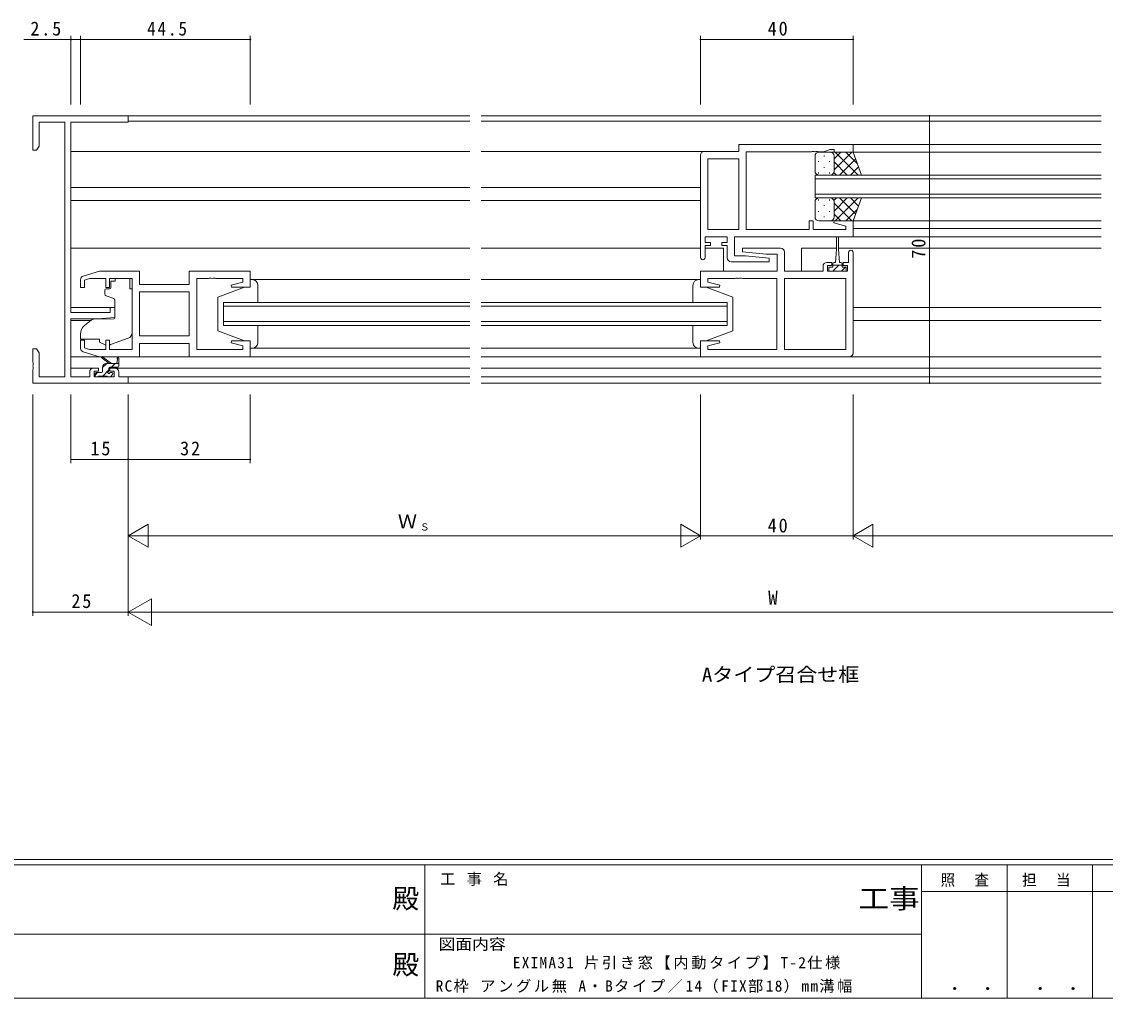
# Model space of a CAD drawing. Units: millimetres on the paper. Extents: x -420 to 373, y -297 to 267.
# Drawn here: x -138.3 to 145.7, y -297 to -41.1 of the extents above; entities that cross this region are included whole.
import ezdxf
from ezdxf.enums import TextEntityAlignment as Align

# ---------------------------------------------------------------- set-up
doc = ezdxf.new("R2010")
doc.units = ezdxf.units.MM
for name, color, linetype, lineweight in [('0-1_YKK_ZWAK', 7, 'Continuous', 9), ('0-3_YKK_12', 2, 'Continuous', 9), ('0-4_YKK_D', 6, 'Continuous', 9), ('0-6_YKK_13', 4, 'Continuous', 9), ('0-7_YKK_11', 7, 'Continuous', 9)]:
    doc.layers.add(name, color=color, linetype=linetype, lineweight=lineweight)
doc.layers.add('0-2_USER1', color=3, linetype='Continuous')
doc.styles.add('ＭＳ ゴシック', font='')
doc.styles.get('ＭＳ ゴシック').set_extended_font_data('MS Gothic')

msp = doc.modelspace()

# ---------------------------------------------------------------- linework, layer by layer
at = {"layer": '0-1_YKK_ZWAK'}
for p, q in [((352.3, -260.6), (-417.7, -260.6)), ((314.5, -262), (-417.7, -262)), ((-32.7, -262), (-32.7, -297)), ((97.5, -262), (97.5, -297)), ((119.9, -262), (119.9, -297)), ((142.3, -262), (142.3, -297)), ((165.684, -268.999), (97.5, -268.999)), ((-160.1, -280.199), (-31.3, -280.199)), ((-31.3, -280.199), (97.5, -280.199)), ((-417.7, -297), (314.5, -297))]:
    msp.add_line(p, q, dxfattribs=at)
at = {"layer": '0-3_YKK_12'}
for p, q in [((-20.924, -65.78), (-110.724, -65.78)), ((-110.424, -67.18), (-20.924, -67.18)), ((144.576, -65.78), (-17.924, -65.78)), ((-17.924, -67.18), (144.576, -67.18)), ((144.576, -73.28), (79.576, -73.28)), ((-20.924, -75.08), (-125.424, -75.08)), ((40.576, -75.08), (-17.924, -75.08)), ((144.576, -75.28), (79.576, -75.28)), ((69.576, -81.28), (69.576, -87.28)), ((144.576, -81.28), (69.576, -81.28)), ((69.576, -82.28), (144.576, -82.28)), ((-20.924, -84.58), (-125.424, -84.58)), ((39.576, -84.58), (-17.924, -84.58)), ((-20.924, -87.98), (-125.424, -87.98)), ((39.576, -87.98), (-17.924, -87.98)), ((144.576, -86.28), (69.576, -86.28)), ((69.576, -87.28), (144.576, -87.28)), ((144.576, -93.279), (79.2, -93.28)), ((144.576, -95.28), (79.576, -95.279)), ((144.576, -97.48), (48.797, -97.48)), ((-20.924, -100.48), (-125.424, -100.48)), ((39.576, -100.48), (-17.924, -100.48)), ((45.576, -100.48), (40.776, -100.48)), ((45.576, -100.48), (45.576, -106.373)), ((66.076, -100.48), (66.076, -106.373)), ((75.226, -100.48), (66.076, -100.48)), ((144.576, -100.48), (75.712, -100.48)), ((-20.924, -108.68), (-78.424, -108.68)), ((39.576, -108.68), (-17.924, -108.68)), ((-113.924, -115.98), (-125.424, -115.98)), ((-85.424, -114.68), (-85.424, -120.68)), ((-20.924, -114.68), (-85.424, -114.68)), ((-85.424, -115.68), (-20.924, -115.68)), ((46.576, -114.68), (-17.924, -114.68)), ((-17.924, -115.68), (46.576, -115.68)), ((46.576, -120.68), (46.576, -114.68)), ((144.576, -115.98), (79.576, -115.98)), ((-120.3, -119.38), (-125.424, -119.38)), ((-20.924, -119.68), (-85.424, -119.68)), ((-85.424, -120.68), (-20.924, -120.68)), ((46.576, -119.68), (-17.924, -119.68)), ((-17.924, -120.68), (46.576, -120.68)), ((144.576, -119.38), (79.576, -119.38)), ((-20.924, -126.68), (-78.424, -126.68)), ((39.576, -126.68), (-17.924, -126.68)), ((-117.85, -128.88), (-125.424, -128.88)), ((-93.924, -128.88), (-107.924, -128.88)), ((-20.924, -128.88), (-78.924, -128.88)), ((39.576, -128.88), (-17.924, -128.88)), ((78.576, -128.88), (144.576, -128.88)), ((-119.524, -131.88), (-125.424, -131.88)), ((-20.924, -131.88), (-113.924, -131.88)), ((144.576, -131.88), (-17.924, -131.88)), ((-20.924, -134.15), (-110.724, -134.15)), ((-20.924, -135.78), (-110.724, -135.78)), ((144.576, -134.15), (-17.924, -134.15)), ((144.576, -135.78), (-17.924, -135.78))]:
    msp.add_line(p, q, dxfattribs=at)
at = {"layer": '0-4_YKK_D'}
for p, q in [((-125.424, -62.78), (-125.424, -44.78)), ((-122.924, -62.78), (-122.924, -44.78)), ((-122.924, -62.78), (-122.924, -44.78)), ((-78.424, -62.78), (-78.424, -44.78)), ((39.576, -62.78), (39.576, -44.78)), ((79.576, -62.78), (79.576, -44.78)), ((-122.924, -45.78), (-78.424, -45.78)), ((39.576, -45.78), (79.576, -45.78)), ((82.576, -65.78), (100.576, -65.78)), ((99.576, -65.78), (99.576, -135.78)), ((82.576, -135.78), (100.576, -135.78)), ((-135.424, -138.78), (-135.424, -196.78)), ((-125.424, -138.78), (-125.424, -156.78)), ((-110.424, -138.78), (-110.424, -176.78)), ((-110.424, -138.78), (-110.424, -156.78)), ((-110.424, -138.78), (-110.424, -156.78)), ((-110.424, -138.78), (-110.424, -196.78)), ((-110.424, -138.78), (-110.424, -196.78)), ((-78.424, -138.78), (-78.424, -156.78)), ((39.576, -138.78), (39.576, -176.78)), ((39.576, -138.78), (39.576, -176.78)), ((79.576, -138.78), (79.576, -176.78)), ((79.576, -138.78), (79.576, -176.78)), ((-110.424, -155.78), (-125.424, -155.78)), ((-110.424, -155.78), (-78.424, -155.78)), ((-110.424, -175.78), (-105.228, -172.78)), ((-105.228, -178.78), (-105.228, -172.78)), ((39.576, -175.78), (34.38, -172.78)), ((34.38, -172.78), (34.38, -178.78)), ((79.576, -175.78), (84.772, -172.78)), ((84.772, -178.78), (84.772, -172.78)), ((-110.424, -175.78), (-105.228, -178.78)), ((-110.424, -175.78), (-100.031, -175.78)), ((-104.424, -175.78), (33.576, -175.78)), ((39.576, -175.78), (29.184, -175.78)), ((39.576, -175.78), (34.38, -178.78)), ((39.576, -175.78), (79.576, -175.78)), ((79.576, -175.78), (84.772, -178.78)), ((79.576, -175.78), (89.969, -175.78)), ((85.576, -175.78), (223.576, -175.78)), ((-110.424, -195.78), (-104.362, -192.28)), ((-104.362, -199.28), (-104.362, -192.28)), ((-110.424, -195.78), (-135.424, -195.78)), ((-110.424, -195.78), (-104.362, -199.28)), ((-110.424, -195.78), (-98.299, -195.78)), ((222.576, -195.78), (-103.424, -195.78))]:
    msp.add_line(p, q, dxfattribs=at)
msp.add_lwpolyline([(-122.924, -45.78), (-125.424, -45.78), (-137.822, -45.78)], dxfattribs=at)
for centre, start, end in [((-125.424, -45.78), 0, 180), ((-125.424, -45.78), 180, 0), ((-122.924, -45.78), 0, 180), ((-122.924, -45.78), 0, 180), ((-122.924, -45.78), 180, 0), ((-122.924, -45.78), 180, 0), ((-78.424, -45.78), 0, 180), ((-78.424, -45.78), 180, 0), ((39.576, -45.78), 0, 180), ((39.576, -45.78), 180, 0), ((79.576, -45.78), 0, 180), ((79.576, -45.78), 180, 0), ((99.576, -65.78), 90, 270), ((99.576, -65.78), 270, 90), ((99.576, -135.78), 90, 270), ((99.576, -135.78), 270, 90), ((-125.424, -155.78), 0, 180), ((-125.424, -155.78), 180, 0), ((-110.424, -155.78), 0, 180), ((-110.424, -155.78), 0, 180), ((-110.424, -155.78), 180, 0), ((-110.424, -155.78), 180, 0), ((-78.424, -155.78), 0, 180), ((-78.424, -155.78), 180, 0), ((-135.424, -195.78), 0, 180), ((-135.424, -195.78), 180, 0)]:
    msp.add_arc(centre, 0.106, start, end, dxfattribs=at)
at = {"layer": '0-6_YKK_13'}
for p, q in [((69.58, -80.282), (69.58, -76.282)), ((70.58, -75.282), (73.58, -75.282)), ((71.943, -76.202), (71.943, -76.402)), ((79.58, -75.282), (73.58, -75.282)), ((74.58, -77.073), (76.372, -75.282)), ((74.58, -79.902), (79.2, -75.282)), ((74.58, -76.282), (74.58, -79.882)), ((74.58, -76.682), (74.58, -80.282)), ((74.848, -75.282), (80.848, -81.282)), ((77.677, -75.282), (80.637, -78.242)), ((81.723, -81.282), (79.58, -75.282)), ((70.528, -77.617), (70.528, -77.817)), ((71.943, -79.232), (71.943, -79.432)), ((73.358, -77.617), (73.358, -77.817)), ((74.58, -77.842), (78.02, -81.282)), ((76.028, -81.282), (80.224, -77.086)), ((78.857, -81.282), (80.969, -79.17)), ((70.528, -80.647), (70.528, -80.847)), ((73.58, -81.282), (70.58, -81.282)), ((73.358, -80.647), (73.358, -80.847)), ((73.358, -81.282), (81.723, -81.282)), ((74.523, -80.614), (75.191, -81.282)), ((70.528, -87.915), (70.528, -87.715)), ((73.58, -87.28), (70.58, -87.28)), ((73.358, -87.28), (81.723, -87.28)), ((73.358, -87.915), (73.358, -87.715)), ((74.523, -87.948), (75.191, -87.28)), ((74.58, -90.72), (78.02, -87.28)), ((74.848, -93.28), (80.848, -87.28)), ((76.028, -87.28), (80.224, -91.476)), ((78.857, -87.28), (80.969, -89.392)), ((81.723, -87.28), (79.58, -93.28)), ((69.58, -88.28), (69.58, -92.28)), ((70.528, -90.945), (70.528, -90.745)), ((71.943, -89.33), (71.943, -89.13)), ((73.358, -90.945), (73.358, -90.745)), ((74.58, -91.88), (74.58, -88.28)), ((74.58, -88.66), (79.2, -93.28)), ((74.58, -92.28), (74.58, -88.68)), ((77.677, -93.28), (80.637, -90.319)), ((70.58, -93.28), (73.58, -93.28)), ((71.943, -92.36), (71.943, -92.16)), ((79.58, -93.28), (73.58, -93.28)), ((74.58, -91.488), (76.372, -93.28)), ((75.226, -100.68), (75.226, -97.73)), ((75.726, -97.73), (75.726, -100.68)), ((75.226, -100.68), (74.976, -104.18)), ((75.726, -100.68), (75.976, -104.18)), ((74.226, -104.58), (74.226, -105.38)), ((74.226, -104.88), (76.726, -104.88)), ((74.976, -104.18), (74.626, -104.18)), ((75.841, -104.88), (75.476, -105.244)), ((76.326, -104.18), (75.976, -104.18)), ((76.726, -105.38), (76.726, -104.58)), ((75.476, -105.244), (74.241, -106.48)), ((77.586, -105.38), (76.486, -106.48)), ((-114.994, -110.08), (-114.994, -109.08)), ((-113.824, -109.08), (-114.994, -109.08)), ((-114.994, -110.08), (-114.994, -110.78)), ((-113.824, -108.41), (-113.824, -109.08)), ((-113.824, -108.41), (-110.024, -108.41)), ((-110.024, -108.41), (-110.024, -109.08)), ((-110.024, -110.08), (-110.024, -109.08)), ((-110.024, -111.08), (-110.024, -110.08)), ((-79.924, -110.68), (-86.924, -113.28)), ((-78.424, -110.68), (-79.924, -110.68)), ((-78.424, -108.68), (-78.424, -110.68)), ((-77.924, -108.68), (-78.424, -108.68)), ((-76.424, -114.68), (-76.424, -110.18)), ((37.576, -114.68), (37.576, -110.18)), ((39.076, -108.68), (39.576, -108.68)), ((39.576, -108.68), (39.576, -110.68)), ((39.576, -110.68), (41.076, -110.68)), ((41.076, -110.68), (48.076, -113.28)), ((-116.524, -111.38), (-116.524, -112.43)), ((-115.294, -111.08), (-116.224, -111.08)), ((-116.195, -112.9), (-114.194, -113.628)), ((-110.024, -111.08), (-109.424, -111.08)), ((-109.424, -122.635), (-109.424, -111.08)), ((-86.924, -113.28), (-86.924, -122.08)), ((48.076, -113.28), (48.076, -122.08)), ((-113.924, -114.076), (-113.924, -118.683)), ((-120.161, -119.263), (-121.852, -120.682)), ((-114.141, -118.982), (-119.527, -119.029)), ((-79.924, -124.68), (-86.924, -122.08)), ((-76.424, -125.18), (-76.424, -120.68)), ((37.576, -125.18), (37.576, -120.68)), ((41.076, -124.68), (48.076, -122.08)), ((-122.924, -122.98), (-122.924, -124.28)), ((-122.924, -124.28), (-117.924, -124.28)), ((-117.924, -124.28), (-117.924, -124.58)), ((-117.924, -124.58), (-117.924, -125.077)), ((-115.052, -125.72), (-110.414, -124.046)), ((-79.924, -124.68), (-78.424, -124.68)), ((-78.424, -124.68), (-78.424, -126.68)), ((39.576, -124.68), (39.576, -126.68)), ((41.076, -124.68), (39.576, -124.68)), ((-116.617, -125.686), (-117.924, -125.077)), ((-78.424, -126.68), (-77.924, -126.68)), ((39.576, -126.68), (39.076, -126.68)), ((-115.424, -130.65), (-117.243, -129.249)), ((-114.824, -130.65), (-117.042, -128.967)), ((-113.224, -129.524), (-113.422, -130.65)), ((-112.924, -131.35), (-112.924, -129.35)), ((79.576, -128.88), (79.876, -128.88)), ((-118.464, -133.05), (-119.124, -133.71)), ((-119.124, -133.35), (-119.124, -133.85)), ((-117.424, -133.05), (-118.824, -133.05)), ((-116.064, -130.65), (-117.124, -131.71)), ((-117.124, -132.75), (-117.124, -131.65)), ((-115.524, -132.355), (-117.119, -133.95)), ((-116.124, -130.65), (-112.924, -130.65)), ((-115.524, -132.589), (-115.524, -131.95)), ((-115.224, -131.65), (-113.224, -131.65)), ((-114.724, -133.05), (-115.063, -133.05)), ((-113.819, -130.65), (-114.819, -131.65)), ((-118.824, -134.15), (-118.324, -134.15)), ((-118.124, -133.95), (-116.024, -133.95)), ((-115.824, -134.15), (-115.224, -134.15)), ((-115.012, -134.062), (-114.512, -133.562))]:
    msp.add_line(p, q, dxfattribs=at)
msp.add_lwpolyline([(76.726, -105.38), (77.776, -105.38), (77.776, -106.48), (73.176, -106.48), (73.176, -105.38), (74.226, -105.38)], dxfattribs=at)
for centre, radius, start, end in [((70.58, -76.282), 1, 90, 180), ((73.58, -76.282), 1, 0, 90), ((73.58, -76.282), 1, 0, 90), ((70.58, -80.282), 1, 180, 270), ((73.58, -80.282), 1, 270, 0), ((73.58, -80.282), 1, 270, 0), ((70.58, -88.28), 1, 90, 180), ((73.58, -88.28), 1, 0, 90), ((73.58, -88.28), 1, 0, 90), ((70.58, -92.28), 1, 180, 270), ((73.58, -92.28), 1, 270, 0), ((73.58, -92.28), 1, 270, 0), ((75.476, -97.73), 0.25, 0, 180), ((74.626, -104.58), 0.4, 90, 180), ((76.326, -104.58), 0.4, 0, 90), ((-77.924, -110.18), 1.5, 0, 90), ((39.076, -110.18), 1.5, 90, 180), ((-116.224, -111.38), 0.3, 90, 180), ((-116.024, -112.43), 0.5, 180, 250), ((-115.294, -110.78), 0.3, 270, 0), ((-114.424, -114.076), 0.5, 0, 70), ((-119.518, -120.029), 1, 90.5, 130), ((-114.224, -118.683), 0.3, 270.5, 0), ((-119.924, -122.98), 3, 130, 180), ((-110.924, -122.635), 1.5, 289.85326, 0), ((-116.195, -124.78), 1, 245, 262.59306), ((-115.392, -124.78), 1, 273.88683, 289.85326), ((-77.924, -125.18), 1.5, 270, 0), ((39.076, -125.18), 1.5, 180, 270), ((-117.224, -129.05), 0.2, 24.41711, 264.41711), ((-113.124, -129.35), 0.2, 0, 239.99998), ((-118.824, -133.35), 0.3, 90, 180), ((-117.424, -132.75), 0.3, 270, 0), ((-116.124, -131.65), 1, 90, 180), ((-115.524, -133.05), 0.25, 123.05573, 326.94426), ((-115.824, -132.589), 0.3, 303.05573, 0), ((-115.224, -131.95), 0.3, 90, 180), ((-115.063, -133.35), 0.3, 90, 146.94426), ((-114.724, -133.35), 0.3, 314.99998, 90), ((-113.224, -131.35), 0.3, 270, 0), ((-118.824, -133.85), 0.3, 180, 270), ((-118.324, -133.95), 0.2, 270, 0), ((-115.824, -133.95), 0.2, 180, 270), ((-115.224, -133.85), 0.3, 270, 314.99998)]:
    msp.add_arc(centre, radius, start, end, dxfattribs=at)
at = {"layer": '0-7_YKK_11'}
for p, q in [((39.576, -102.88), (39.576, -76.08)), ((49.576, -95.55), (49.576, -77.01)), ((79.576, -101.58), (79.576, -127.88)), ((61.576, -126.95), (61.576, -108.41)), ((-94.424, -123.45), (-107.494, -123.45))]:
    msp.add_line(p, q, dxfattribs=at)
for points in [[(-127.054, -134.15), (-127.054, -67.41), (-133.794, -67.41), (-133.794, -73.689), (-134.424, -74.78), (-135.424, -74.78), (-135.424, -65.78), (-110.424, -65.78), (-110.424, -67.41), (-125.424, -67.41), (-125.424, -117.28), (-115.124, -117.28), (-115.124, -115.98), (-113.924, -115.98), (-113.924, -118.586), (-118.424, -118.98), (-125.424, -118.98), (-125.424, -134.15), (-120.524, -134.15), (-120.524, -132.88)], [(40.576, -75.08), (49.576, -75.08), (49.576, -73.28), (79.576, -73.28), (79.576, -75.28), (74.576, -75.28), (74.576, -74.58), (73.576, -74.58), (71.845, -75.21), (70.535, -75.21), (70.351, -75.09), (69.801, -75.09), (69.618, -75.21), (69.535, -75.21), (69.351, -75.09), (68.801, -75.09), (68.618, -75.21), (51.576, -75.21), (51.576, -95.55), (68.076, -95.55), (68.076, -93.28), (69.076, -93.28), (69.076, -95.55), (77.646, -95.55), (77.646, -94.633), (74.547, -93.802), (74.616, -93.28), (79.576, -93.28), (79.576, -97.48)], [(46.576, -102.98), (46.576, -99.78), (45.176, -99.78), (45.176, -98.98), (46.576, -98.98), (46.576, -97.48), (40.776, -97.48), (40.776, -98.98), (42.176, -98.98), (42.176, -99.78), (40.776, -99.78), (40.776, -102.88)], [(79.576, -97.48), (48.506, -97.48), (48.506, -102.48), (51.383, -102.48), (57.596, -103.023), (57.554, -103.98), (47.576, -103.98)], [(78.576, -128.88), (39.576, -128.88), (39.576, -124.68), (44.537, -124.68), (44.606, -125.202), (41.506, -126.033), (41.506, -126.95), (59.576, -126.95), (59.576, -108.41), (50.535, -108.41), (50.351, -108.29), (49.801, -108.29), (49.618, -108.41), (49.535, -108.41), (49.351, -108.29), (48.801, -108.29), (48.618, -108.41), (41.506, -108.41), (41.506, -109.327), (44.606, -110.158), (44.537, -110.68), (39.576, -110.68), (39.576, -106.48), (59.646, -106.48), (59.646, -101.98), (56.77, -101.98), (50.556, -101.436), (50.598, -100.48), (60.576, -100.48)], [(61.576, -101.48), (61.576, -106.48), (71.676, -106.48), (71.676, -105.18)], [(72.676, -104.18), (73.976, -104.18), (73.976, -104.98), (72.876, -104.98), (72.876, -106.48), (78.076, -106.48), (78.076, -104.98), (76.976, -104.98), (76.976, -104.18), (78.376, -104.18), (78.376, -101.58)], [(-122.211, -107.766), (-117.924, -106.48), (-107.424, -106.48), (-107.424, -109.98), (-94.424, -109.98), (-94.424, -106.48), (-78.424, -106.48), (-78.424, -110.68), (-83.384, -110.68), (-83.453, -110.158), (-80.354, -109.327), (-80.354, -108.41), (-87.465, -108.41), (-87.649, -108.29), (-88.199, -108.29), (-88.382, -108.41), (-88.465, -108.41), (-88.649, -108.29), (-89.199, -108.29), (-89.382, -108.41), (-92.424, -108.41), (-92.424, -126.95), (-80.354, -126.95), (-80.354, -126.033), (-83.453, -125.202), (-83.384, -124.68), (-78.424, -124.68), (-78.424, -128.88), (-94.424, -128.88), (-94.424, -125.38), (-107.424, -125.38), (-107.424, -128.88), (-117.924, -128.88), (-122.211, -127.594)], [(-109.424, -126.95), (-109.424, -108.41), (-115.324, -108.41), (-115.324, -110.78), (-116.324, -110.78), (-116.324, -108.41), (-120.529, -108.41), (-121.924, -108.828), (-121.924, -110.78), (-122.924, -110.78), (-122.924, -108.724)], [(-122.924, -126.636), (-122.924, -124.58), (-121.924, -124.58), (-121.924, -126.531), (-120.529, -126.95), (-116.324, -126.95), (-116.324, -124.58), (-115.324, -124.58), (-115.324, -126.95), (-109.424, -126.95)], [(-112.924, -132.88), (-112.924, -134.15), (-110.424, -134.15), (-110.424, -135.78), (-135.424, -135.78), (-135.424, -132.238), (-135.304, -132.055), (-135.304, -131.505), (-135.424, -131.322), (-135.424, -131.238), (-135.304, -131.055), (-135.304, -130.505), (-135.424, -130.322), (-135.424, -126.78), (-134.424, -126.78), (-133.794, -127.871), (-133.794, -134.15), (-127.054, -134.15)], [(-119.524, -131.88), (-118.224, -131.88), (-118.224, -132.68), (-119.324, -132.68), (-119.324, -134.15), (-114.124, -134.15), (-114.124, -132.68), (-115.224, -132.68), (-115.224, -131.88), (-113.924, -131.88)]]:
    msp.add_lwpolyline(points, dxfattribs=at)
for points in [[(49.576, -95.55), (49.576, -77.01), (41.506, -77.01), (41.506, -95.55)], [(61.576, -126.95), (61.576, -108.41), (77.646, -108.41), (77.646, -126.95)], [(-94.424, -123.45), (-107.494, -123.45), (-107.494, -111.91), (-94.424, -111.91)]]:
    msp.add_lwpolyline(points, close=True, dxfattribs=at)
for centre, radius, start, end in [((40.576, -76.08), 1, 90, 179.99998), ((60.576, -101.48), 1, 0, 89.99998), ((78.976, -101.58), 0.6, 359.99998, 180), ((40.176, -102.88), 0.6, 179.99998, 0), ((47.576, -102.98), 1, 180, 269.99998), ((72.676, -105.18), 1, 90, 179.99998), ((-121.924, -108.724), 1, 106.69925, 180.00003), ((-121.924, -126.636), 1, 179.99995, 253.30074), ((78.576, -127.88), 1, 270, 359.99998), ((-119.524, -132.88), 1, 90, 179.99998), ((-113.924, -132.88), 1, 0, 89.99998)]:
    msp.add_arc(centre, radius, start, end, dxfattribs=at)

# ---------------------------------------------------------------- texts
at = {"layer": '0-1_YKK_ZWAK', "color": 2, "style": 'ＭＳ ゴシック'}
for p in [(-41.182, -274.956), (-41.182, -292.278)]:
    msp.add_text('殿', height=5.132, dxfattribs=at).set_placement(p, align=Align.BOTTOM_LEFT)
at = {"layer": '0-1_YKK_ZWAK', "color": 2, "style": 'ＭＳ ゴシック', "width": 1.15}
msp.add_text('工事', height=5.132, dxfattribs=at).set_placement((80.931, -274.956), align=Align.BOTTOM_LEFT)
at = {"layer": '0-1_YKK_ZWAK', "style": 'ＭＳ ゴシック', "width": 1.1}
msp.add_text('図面内容', height=2.933, dxfattribs=at).set_placement((-29.083, -285.148), align=Align.BOTTOM_LEFT)
at = {"layer": '0-1_YKK_ZWAK', "color": 3, "style": 'ＭＳ ゴシック', "width": 1.15}
for p in [(101.955, -295.946), (124.355, -295.946)]:
    msp.add_text(' ． ．', height=3.666, dxfattribs=at).set_placement(p, align=Align.BOTTOM_LEFT)
at = {"layer": '0-1_YKK_ZWAK', "char_height": 2.933, "attachment_point": 7, "style": 'ＭＳ ゴシック'}
for s, insert in [('\\T1.16;工\\~事\\~名', (-28.688, -267.533)), ('\\T1.17;\\W0.95;照\\~\\~査', (102.489, -267.78)), ('\\T1.17;\\W0.95;担\\~\\~当', (123.855, -267.78))]:
    msp.add_mtext(s, dxfattribs=dict(at, insert=insert))
at = {"layer": '0-2_USER1', "style": 'ＭＳ ゴシック', "width": 1.1}
msp.add_text('Aタイプ召合せ框', height=3.666, dxfattribs=at).set_placement((39.925, -215.086), align=Align.BOTTOM_LEFT)
at = {"layer": '0-2_USER1', "color": 7, "char_height": 2.933, "attachment_point": 7, "style": 'ＭＳ ゴシック'}
for s, insert in [('\\T1.17;EXIMA31\\~片引き窓【内動タイプ】T-2仕様\\~', (-9.627, -289.449)), ('\\T1.17;RC枠\\~アングル無\\~A・Bタイプ／14（FIX部18）mm溝幅\\~', (-29.843, -295.625))]:
    msp.add_mtext(s, dxfattribs=dict(at, insert=insert))
at = {"layer": '0-4_YKK_D', "color": 3, "style": 'ＭＳ ゴシック'}
for s, p in [('Ｗ', (-39.744, -174.98)), ('W', (57.308, -194.98))]:
    msp.add_text(s, height=3.666, dxfattribs=at).set_placement(p, align=Align.BOTTOM_LEFT)
at = {"layer": '0-4_YKK_D', "color": 4, "style": 'ＭＳ ゴシック'}
msp.add_text('Ｓ', height=1.833, dxfattribs=at).set_placement((-33.984, -174.98), align=Align.BOTTOM_LEFT)
at = {"layer": '0-4_YKK_D', "color": 3, "char_height": 3.666, "attachment_point": 7, "style": 'ＭＳ ゴシック'}
for s, insert in [('\\T1.21;\\W0.95;2.5', (-136.073, -44.78)), ('\\T1.22;\\W0.9;44.5', (-105.474, -44.78)), ('\\T1.21;\\W0.95;40', (57.176, -44.78)), ('\\T1.21;\\W0.95;15', (-120.324, -154.78)), ('\\T1.21;\\W0.95;32', (-96.824, -154.78)), ('\\T1.21;\\W0.95;40', (57.176, -174.98)), ('\\T1.21;\\W0.95;25', (-125.324, -194.78))]:
    msp.add_mtext(s, dxfattribs=dict(at, insert=insert))
at = {"layer": '0-4_YKK_D', "color": 3, "insert": (98.576, -103.18), "char_height": 3.666, "attachment_point": 7, "rotation": 90, "style": 'ＭＳ ゴシック'}
msp.add_mtext('\\T1.21;\\W0.95;70', dxfattribs=at)

doc.saveas('drawing.dxf')
